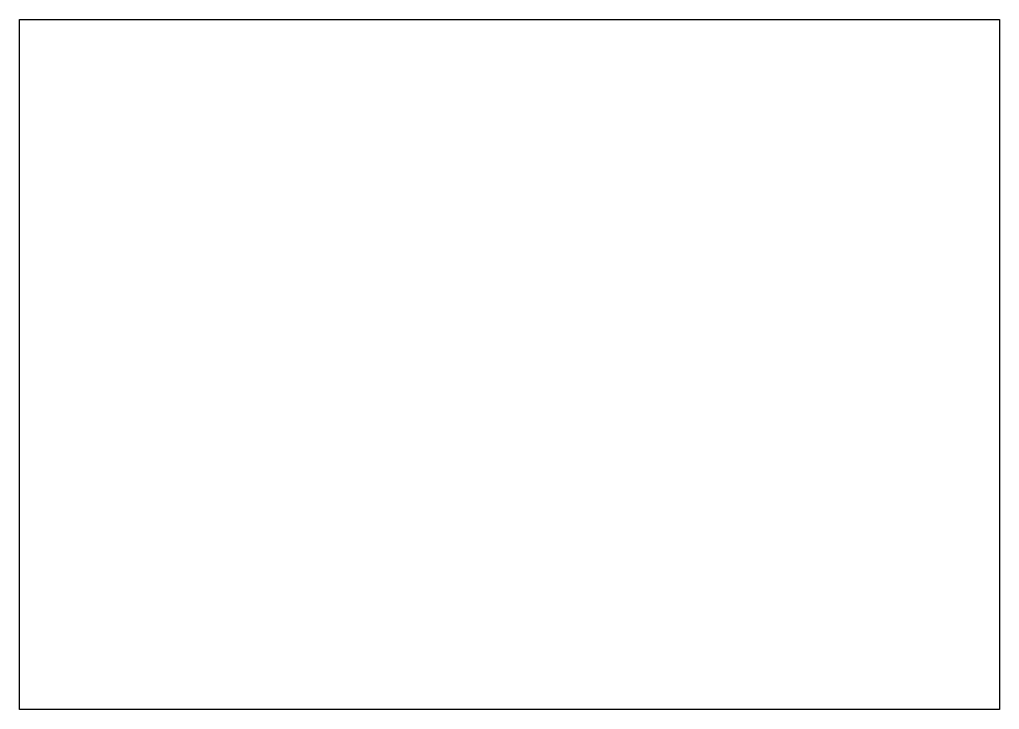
# Model space of a CAD drawing. Header units: millimetres. Extents: x 0 to 444, y 0 to 313.
import ezdxf

# ---------------------------------------------------------------- set-up
doc = ezdxf.new("R2010")
doc.units = ezdxf.units.MM
doc.header["$LTSCALE"] = 0.05
doc.layers.add('Ventana grafica 1', color=7, linetype='Continuous', lineweight=25)
picture_1 = doc.add_image_def('image1.png', size_in_pixel=(1678, 1182))

msp = doc.modelspace()

# ---------------------------------------------------------------- pictures from other files: only their frames are drawn
at = {"layer": 'Ventana grafica 1'}
image = msp.add_image(picture_1, insert=(0, 0), size_in_units=(444.03, 312.78), dxfattribs=at)
image.dxf.flags = 7

doc.saveas('drawing.dxf')
